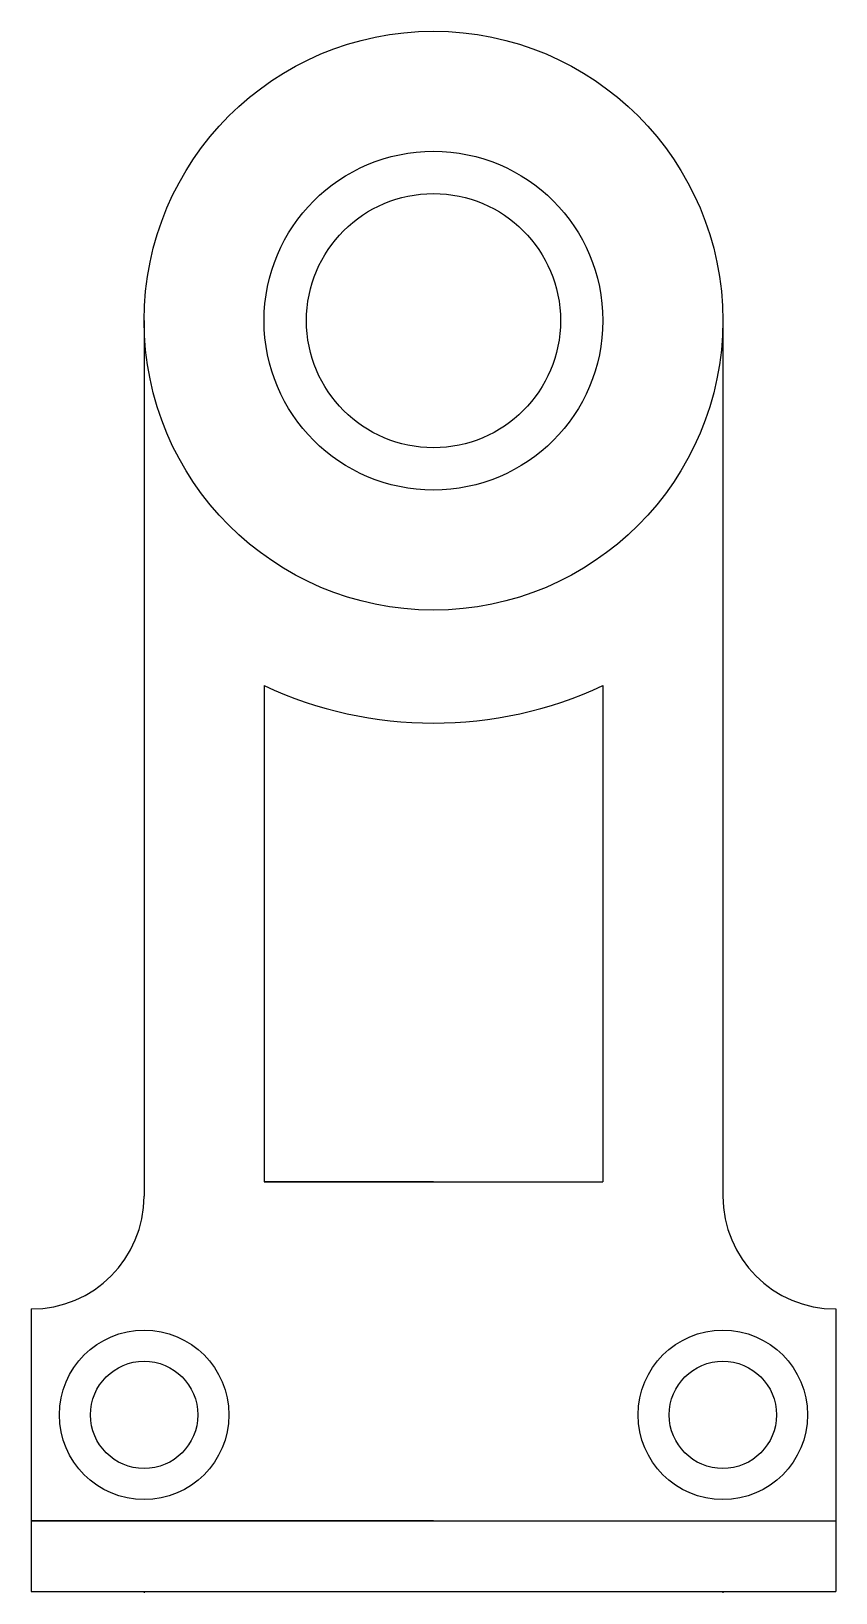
# Model space of a CAD drawing. Header units: inches. Extents: x 17.6 to 29, y 6.2 to 28.3.
import ezdxf

# ---------------------------------------------------------------- set-up
doc = ezdxf.new("R2010")
doc.units = ezdxf.units.IN
doc.header["$MEASUREMENT"] = 0

msp = doc.modelspace()

# ---------------------------------------------------------------- linework, layer by layer
for p, q in [((19.182, 24.232), (19.182, 11.832)), ((27.382, 24.232), (27.382, 11.832)), ((20.882, 19.062), (20.882, 12.032)), ((25.682, 19.062), (25.682, 12.032)), ((23.282, 12.032), (20.882, 12.032)), ((20.882, 12.032), (25.682, 12.032)), ((17.582, 10.232), (17.582, 6.232)), ((17.582, 10.232), (17.582, 10.232)), ((28.982, 10.232), (28.982, 6.232)), ((28.982, 10.232), (28.982, 10.232)), ((23.282, 7.232), (17.582, 7.232)), ((17.582, 7.232), (28.982, 7.232)), ((23.282, 7.232), (23.282, 7.232)), ((17.582, 6.232), (28.982, 6.232)), ((19.182, 6.232), (19.182, 6.212)), ((19.182, 6.232), (19.182, 6.212)), ((27.382, 6.232), (27.382, 6.212)), ((27.382, 6.232), (27.382, 6.212))]:
    msp.add_line(p, q)
for centre, radius in [((23.282, 24.232), 4.1), ((23.282, 24.232), 2.4), ((23.282, 24.232), 1.8), ((19.182, 8.732), 1.2), ((27.382, 8.732), 1.2), ((19.182, 8.732), 0.76), ((27.382, 8.732), 0.76)]:
    msp.add_circle(centre, radius)
for centre, radius, start, end in [((23.282, 24.232), 5.7, 245.0989, 294.9011), ((17.582, 11.832), 1.6, 270, 0), ((28.982, 11.832), 1.6, 180, 270)]:
    msp.add_arc(centre, radius, start, end)

doc.saveas('drawing.dxf')
